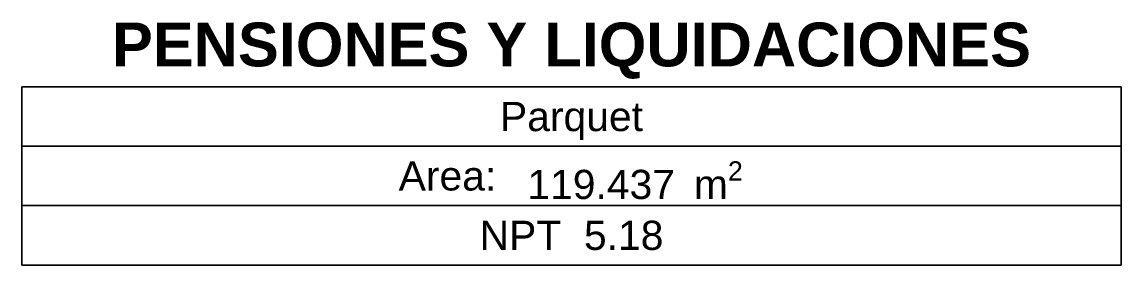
# Model space of a CAD drawing. Header units: inches. Extents: x -19 to 5698, y -728 to 92.
# Drawn here: x 132.277 to 136.036, y 11.933 to 12.765 of the extents above; entities that cross this region are included whole.
import ezdxf

# ---------------------------------------------------------------- set-up
doc = ezdxf.new("R2010")
doc.units = ezdxf.units.IN
doc.header["$MEASUREMENT"] = 0
doc.layers.add('02 _ ARQ _ ZON _ Espacio.3D', color=7, linetype='Continuous')
doc.styles.add('Estilo_Generado_1', font='swisseb.ttf')
doc.styles.add('Estilo_Generado_7', font='swisse.ttf')

msp = doc.modelspace()

# ---------------------------------------------------------------- linework, layer by layer
at = {"layer": '02 _ ARQ _ ZON _ Espacio.3D', "color": 251, "linetype": 'Continuous', "lineweight": 13}
for p, q in [((136.0357, 12.5433), (132.2766, 12.5433)), ((132.2766, 12.5433), (132.2766, 11.9326)), ((132.2766, 12.5433), (136.0357, 12.5433)), ((132.2766, 12.3397), (132.2766, 12.5433)), ((136.0357, 11.9326), (136.0357, 12.5433)), ((136.0357, 12.5433), (136.0357, 12.3397)), ((136.0357, 12.3397), (132.2766, 12.3397)), ((132.2766, 12.3397), (136.0357, 12.3397)), ((132.2766, 12.1362), (132.2766, 12.3397)), ((136.0357, 12.3397), (136.0357, 12.1362)), ((136.0357, 12.1362), (132.2766, 12.1362)), ((132.2766, 12.1362), (136.0357, 12.1362)), ((132.2766, 11.9326), (132.2766, 12.1362)), ((136.0357, 12.1362), (136.0357, 11.9326)), ((132.2766, 11.9326), (136.0357, 11.9326)), ((136.0357, 11.9326), (132.2766, 11.9326))]:
    msp.add_line(p, q, dxfattribs=at)

# ---------------------------------------------------------------- texts
at = {"layer": '02 _ ARQ _ ZON _ Espacio.3D', "color": 251, "lineweight": 25, "attachment_point": 2}
for s, insert, char_height, style in [('\\A1;{\\pqc;\\pt0;\\fSwis721 Ex BT|b1|i0|c0|p34;PENSIONES Y LIQUIDACIONES}', (134.1561, 12.7633), 0.15, 'Estilo_Generado_1'), ('\\A1;{\\pqc;\\pt0;\\fSwis721 Ex BT|b0|i0|c238|p34;Parquet}', (134.1561, 12.4915), 0.1, 'Estilo_Generado_7'), ('\\A1;{\\pqc;\\pt0;\\fSwis721 Ex BT|b0|i0|c238|p34;Area: }', (133.7319, 12.288), 0.1, 'Estilo_Generado_7'), ('\\A1;{\\pqc;\\pt0,0.3;\\fSwis721 Ex BT|b0|i0|c238|p34;119.437\\fSwis721 Ex BT|b0|i0|c238|p34;\\A1{\\H.66x;\\S^  ;}\\fSwis721 Ex BT|b0|i0|c238|p34; m\\fSwis721 Ex BT|b0|i0|c238|p34;\\A1{\\H.66x;\\S2^  ;}}', (134.3737, 12.288), 0.1, 'Estilo_Generado_7'), ('\\A1;{\\pqc;\\pt0;\\fSwis721 Ex BT|b0|i0|c238|p34;NPT  5.18}', (134.1561, 12.0844), 0.1, 'Estilo_Generado_7')]:
    msp.add_mtext(s, dxfattribs=dict(at, insert=insert, char_height=char_height, style=style))

doc.saveas('drawing.dxf')
